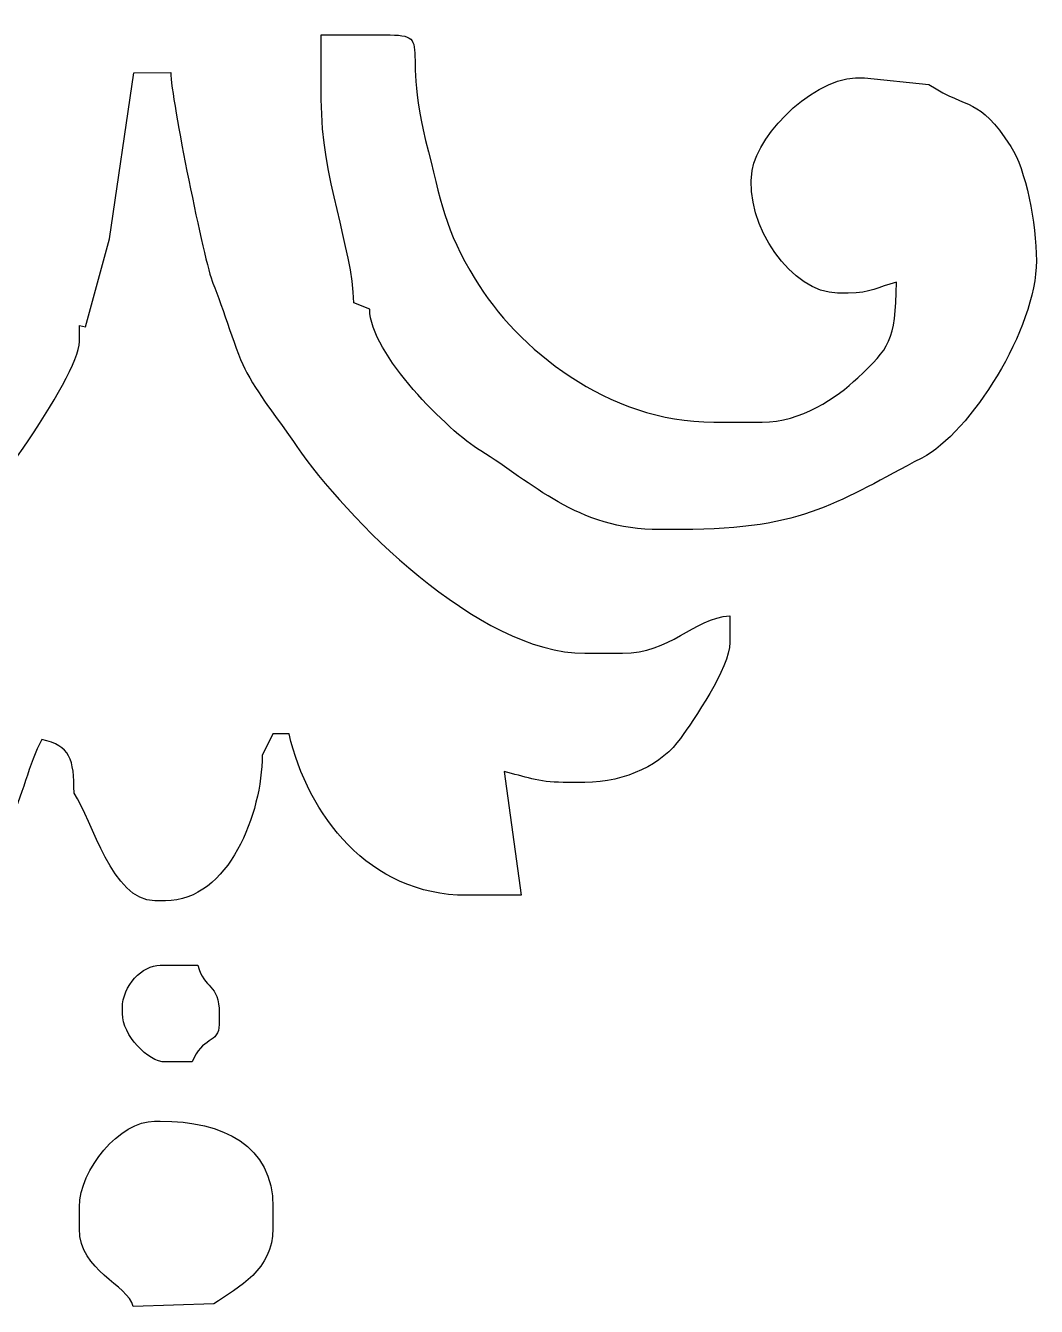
# Model space of a CAD drawing. Header units: centimetres. Extents: x -12.7 to 13.1, y -3.3 to 12.7.
# Drawn here: x 7.74 to 9.615, y -2.513 to -0.137 of the extents above; entities that cross this region are included whole.
import ezdxf

# ---------------------------------------------------------------- set-up
doc = ezdxf.new("R2010")
doc.units = ezdxf.units.CM
doc.header["$MEASUREMENT"] = 0
doc.layers.add('Layer 1', color=7, linetype='Continuous')

msp = doc.modelspace()

# ---------------------------------------------------------------- linework, layer by layer
at = {"layer": 'Layer 1', "color": 230}
for points, knots in [([(8.33824, -0.15386), (8.33824, -0.15386), (8.28836, -0.15386), (8.28836, -0.15386), (8.28836, -0.15386), (8.28836, -0.15386), (8.28836, -0.2736), (8.28836, -0.2736), (8.28836, -0.2736), (8.28836, -0.42084), (8.34582, -0.54544), (8.34892, -0.65091), (8.34892, -0.65091), (8.34892, -0.65091), (8.37812, -0.66275), (8.37812, -0.66275), (8.37812, -0.66275), (8.37812, -0.74506), (8.52482, -0.88957), (8.58408, -0.92569), (8.58408, -0.92569), (8.67922, -0.98365), (8.7619, -1.07185), (8.91671, -1.07185), (8.91671, -1.07185), (8.91671, -1.07185), (8.9566, -1.07185), (8.9566, -1.07185), (8.9566, -1.07185), (9.18716, -1.07185), (9.25148, -1.01705), (9.4023, -0.93901), (9.4023, -0.93901), (9.49224, -0.89248), (9.61487, -0.69985), (9.61487, -0.57294), (9.61487, -0.57294), (9.61487, -0.5037), (9.59485, -0.40226), (9.56754, -0.36085), (9.56754, -0.36085), (9.505, -0.26603), (9.49265, -0.29541), (9.41517, -0.24559), (9.41517, -0.24559), (9.41517, -0.24559), (9.29571, -0.23369), (9.29571, -0.23369), (9.29571, -0.23369), (9.21116, -0.22387), (9.09838, -0.33471), (9.08758, -0.40539), (9.08758, -0.40539), (9.07194, -0.50775), (9.16259, -0.63281), (9.24585, -0.63281), (9.24585, -0.63281), (9.24585, -0.63281), (9.26579, -0.63281), (9.26579, -0.63281), (9.26579, -0.63281), (9.30869, -0.63281), (9.31985, -0.62118), (9.35555, -0.61285), (9.35555, -0.61285), (9.35306, -0.72462), (9.34256, -0.73346), (9.28345, -0.79017), (9.28345, -0.79017), (9.24469, -0.82734), (9.17802, -0.87229), (9.10621, -0.87229), (9.10621, -0.87229), (9.10621, -0.87229), (9.01645, -0.87229), (9.01645, -0.87229), (9.01645, -0.87229), (8.81841, -0.87229), (8.65208, -0.73576), (8.57352, -0.60697), (8.57352, -0.60697), (8.51739, -0.51495), (8.51087, -0.46554), (8.48186, -0.34943), (8.48186, -0.34943), (8.42863, -0.1365), (8.52397, -0.15386), (8.33824, -0.15386)], [0, 0, 0, 0, 0.0434783, 0.0434783, 0.0434783, 0.0434783, 0.0869565, 0.0869565, 0.0869565, 0.0869565, 0.1304348, 0.1304348, 0.1304348, 0.1304348, 0.173913, 0.173913, 0.173913, 0.173913, 0.2173913, 0.2173913, 0.2173913, 0.2173913, 0.2608696, 0.2608696, 0.2608696, 0.2608696, 0.3043478, 0.3043478, 0.3043478, 0.3043478, 0.3478261, 0.3478261, 0.3478261, 0.3478261, 0.3913043, 0.3913043, 0.3913043, 0.3913043, 0.4347826, 0.4347826, 0.4347826, 0.4347826, 0.4782609, 0.4782609, 0.4782609, 0.4782609, 0.5217391, 0.5217391, 0.5217391, 0.5217391, 0.5652174, 0.5652174, 0.5652174, 0.5652174, 0.6086957, 0.6086957, 0.6086957, 0.6086957, 0.6521739, 0.6521739, 0.6521739, 0.6521739, 0.6956522, 0.6956522, 0.6956522, 0.6956522, 0.7391304, 0.7391304, 0.7391304, 0.7391304, 0.7826087, 0.7826087, 0.7826087, 0.7826087, 0.826087, 0.826087, 0.826087, 0.826087, 0.8695652, 0.8695652, 0.8695652, 0.8695652, 0.9130435, 0.9130435, 0.9130435, 0.9130435, 1, 1, 1, 1]), ([(7.89539, -0.53246), (7.89539, -0.53246), (7.85103, -0.69564), (7.85103, -0.69564), (7.85103, -0.69564), (7.85103, -0.69564), (7.83955, -0.6927), (7.83955, -0.6927), (7.83955, -0.6927), (7.83955, -0.6927), (7.83955, -0.72264), (7.83955, -0.72264), (7.83955, -0.72264), (7.83955, -0.78933), (7.64276, -1.05535), (7.59611, -1.10772), (7.59611, -1.10772), (7.51812, -1.19531), (7.34761, -1.33131), (7.19125, -1.33131), (7.19125, -1.33131), (7.19125, -1.33131), (7.16134, -1.33131), (7.16134, -1.33131), (7.16134, -1.33131), (7.09779, -1.33131), (6.99284, -1.27144), (6.99179, -1.27144), (6.99179, -1.27144), (6.9688, -1.27144), (6.96186, -1.27838), (6.96186, -1.30137), (6.96186, -1.30137), (6.96186, -1.30137), (6.96186, -1.36124), (6.96186, -1.36124), (6.96186, -1.36124), (6.96186, -1.41025), (7.01642, -1.49009), (7.05157, -1.51097), (7.05157, -1.51097), (7.11003, -1.5457), (7.13551, -1.57079), (7.23115, -1.57079), (7.23115, -1.57079), (7.23115, -1.57079), (7.24113, -1.57079), (7.24113, -1.57079), (7.24113, -1.57079), (7.30046, -1.57079), (7.3162, -1.55204), (7.37079, -1.55083), (7.37079, -1.55083), (7.37079, -1.55083), (7.37079, -1.69053), (7.37079, -1.69053), (7.37079, -1.69053), (7.37079, -1.69053), (7.35084, -1.69053), (7.35084, -1.69053), (7.35084, -1.69053), (7.35084, -1.69053), (7.35084, -1.78033), (7.35084, -1.78033), (7.35084, -1.78033), (7.35084, -1.78033), (7.38076, -1.78033), (7.38076, -1.78033), (7.38076, -1.78033), (7.47956, -1.78033), (7.52488, -1.73043), (7.61015, -1.73043), (7.61015, -1.73043), (7.65015, -1.67068), (7.67112, -1.69504), (7.70828, -1.61906), (7.70828, -1.61906), (7.73379, -1.56689), (7.74587, -1.50615), (7.76974, -1.46103), (7.76974, -1.46103), (7.82296, -1.47343), (7.82957, -1.49695), (7.82957, -1.56081), (7.82957, -1.56081), (7.86403, -1.61228), (7.90004, -1.76037), (7.97919, -1.76037), (7.97919, -1.76037), (7.97919, -1.76037), (7.99913, -1.76037), (7.99913, -1.76037), (7.99913, -1.76037), (8.11716, -1.76037), (8.17865, -1.59729), (8.17853, -1.49088), (8.17853, -1.49088), (8.17853, -1.49088), (8.1986, -1.45105), (8.1986, -1.45105), (8.1986, -1.45105), (8.1986, -1.45105), (8.22852, -1.45105), (8.22852, -1.45105), (8.22852, -1.45105), (8.26332, -1.60045), (8.37636, -1.75039), (8.55766, -1.75039), (8.55766, -1.75039), (8.55766, -1.75039), (8.65932, -1.75008), (8.65932, -1.75008), (8.65932, -1.75008), (8.65932, -1.75008), (8.62747, -1.52089), (8.62747, -1.52089), (8.62747, -1.52089), (8.66514, -1.52967), (8.68986, -1.54085), (8.73719, -1.54085), (8.73719, -1.54085), (8.73719, -1.54085), (8.77707, -1.54085), (8.77707, -1.54085), (8.77707, -1.54085), (8.85448, -1.54085), (8.92188, -1.50603), (8.95471, -1.45913), (8.95471, -1.45913), (8.97767, -1.42635), (9.04637, -1.3285), (9.04637, -1.28141), (9.04637, -1.28141), (9.04637, -1.28141), (9.04637, -1.23153), (9.04637, -1.23153), (9.04637, -1.23153), (8.97797, -1.23723), (8.93595, -1.30137), (8.8469, -1.30137), (8.8469, -1.30137), (8.8469, -1.30137), (8.77707, -1.30137), (8.77707, -1.30137), (8.77707, -1.30137), (8.57966, -1.30137), (8.33132, -1.04737), (8.24314, -0.91756), (8.24314, -0.91756), (8.21013, -0.86894), (8.17775, -0.83052), (8.15021, -0.78103), (8.15021, -0.78103), (8.13014, -0.74495), (8.10585, -0.65811), (8.08716, -0.6146), (8.08716, -0.6146), (8.07189, -0.57902), (8.0091, -0.26982), (8.0091, -0.22373), (8.0091, -0.22373), (8.0091, -0.22373), (7.9408, -0.22395), (7.9408, -0.22395), (7.9408, -0.22395), (7.9408, -0.22395), (7.89539, -0.53246), (7.89539, -0.53246)], [0, 0, 0, 0, 0.0232558, 0.0232558, 0.0232558, 0.0232558, 0.0465116, 0.0465116, 0.0465116, 0.0465116, 0.0697674, 0.0697674, 0.0697674, 0.0697674, 0.0930233, 0.0930233, 0.0930233, 0.0930233, 0.1162791, 0.1162791, 0.1162791, 0.1162791, 0.1395349, 0.1395349, 0.1395349, 0.1395349, 0.1627907, 0.1627907, 0.1627907, 0.1627907, 0.1860465, 0.1860465, 0.1860465, 0.1860465, 0.2093023, 0.2093023, 0.2093023, 0.2093023, 0.2325581, 0.2325581, 0.2325581, 0.2325581, 0.255814, 0.255814, 0.255814, 0.255814, 0.2790698, 0.2790698, 0.2790698, 0.2790698, 0.3023256, 0.3023256, 0.3023256, 0.3023256, 0.3255814, 0.3255814, 0.3255814, 0.3255814, 0.3488372, 0.3488372, 0.3488372, 0.3488372, 0.372093, 0.372093, 0.372093, 0.372093, 0.3953488, 0.3953488, 0.3953488, 0.3953488, 0.4186047, 0.4186047, 0.4186047, 0.4186047, 0.4418605, 0.4418605, 0.4418605, 0.4418605, 0.4651163, 0.4651163, 0.4651163, 0.4651163, 0.4883721, 0.4883721, 0.4883721, 0.4883721, 0.5116279, 0.5116279, 0.5116279, 0.5116279, 0.5348837, 0.5348837, 0.5348837, 0.5348837, 0.5581395, 0.5581395, 0.5581395, 0.5581395, 0.5813953, 0.5813953, 0.5813953, 0.5813953, 0.6046512, 0.6046512, 0.6046512, 0.6046512, 0.627907, 0.627907, 0.627907, 0.627907, 0.6511628, 0.6511628, 0.6511628, 0.6511628, 0.6744186, 0.6744186, 0.6744186, 0.6744186, 0.6976744, 0.6976744, 0.6976744, 0.6976744, 0.7209302, 0.7209302, 0.7209302, 0.7209302, 0.744186, 0.744186, 0.744186, 0.744186, 0.7674419, 0.7674419, 0.7674419, 0.7674419, 0.7906977, 0.7906977, 0.7906977, 0.7906977, 0.8139535, 0.8139535, 0.8139535, 0.8139535, 0.8372093, 0.8372093, 0.8372093, 0.8372093, 0.8604651, 0.8604651, 0.8604651, 0.8604651, 0.8837209, 0.8837209, 0.8837209, 0.8837209, 0.9069767, 0.9069767, 0.9069767, 0.9069767, 0.9302326, 0.9302326, 0.9302326, 0.9302326, 0.9534884, 0.9534884, 0.9534884, 0.9534884, 1, 1, 1, 1]), ([(7.91933, -1.95993), (7.91933, -1.95993), (7.91933, -1.96991), (7.91933, -1.96991), (7.91933, -1.96991), (7.91933, -2.01001), (7.96691, -2.05972), (7.99912, -2.05972), (7.99912, -2.05972), (7.99912, -2.05972), (8.04899, -2.05972), (8.04899, -2.05972), (8.04899, -2.05972), (8.06618, -2.01219), (8.09885, -2.02666), (8.09885, -1.98987), (8.09885, -1.98987), (8.09885, -1.98987), (8.09885, -1.96991), (8.09885, -1.96991), (8.09885, -1.96991), (8.09885, -1.91263), (8.07136, -1.92657), (8.05896, -1.88011), (8.05896, -1.88011), (8.05896, -1.88011), (7.98914, -1.88011), (7.98914, -1.88011), (7.98914, -1.88011), (7.95649, -1.88011), (7.91933, -1.91759), (7.91933, -1.95993)], [0, 0, 0, 0, 0.1111111, 0.1111111, 0.1111111, 0.1111111, 0.2222222, 0.2222222, 0.2222222, 0.2222222, 0.3333333, 0.3333333, 0.3333333, 0.3333333, 0.4444444, 0.4444444, 0.4444444, 0.4444444, 0.5555556, 0.5555556, 0.5555556, 0.5555556, 0.6666667, 0.6666667, 0.6666667, 0.6666667, 0.7777778, 0.7777778, 0.7777778, 0.7777778, 1, 1, 1, 1]), ([(7.83952, -2.32912), (7.83952, -2.32912), (7.83952, -2.36904), (7.83952, -2.36904), (7.83952, -2.36904), (7.83952, -2.44852), (7.92957, -2.47242), (7.93929, -2.51327), (7.93929, -2.51327), (7.93929, -2.51327), (8.08886, -2.50873), (8.08886, -2.50873), (8.08886, -2.50873), (8.13507, -2.47778), (8.19857, -2.4448), (8.19857, -2.36904), (8.19857, -2.36904), (8.19857, -2.36904), (8.19857, -2.32912), (8.19857, -2.32912), (8.19857, -2.32912), (8.19857, -2.21415), (8.10665, -2.16947), (7.98912, -2.16947), (7.98912, -2.16947), (7.98912, -2.16947), (7.97916, -2.16947), (7.97916, -2.16947), (7.97916, -2.16947), (7.91448, -2.16947), (7.83952, -2.25935), (7.83952, -2.32912)], [0, 0, 0, 0, 0.1111111, 0.1111111, 0.1111111, 0.1111111, 0.2222222, 0.2222222, 0.2222222, 0.2222222, 0.3333333, 0.3333333, 0.3333333, 0.3333333, 0.4444444, 0.4444444, 0.4444444, 0.4444444, 0.5555556, 0.5555556, 0.5555556, 0.5555556, 0.6666667, 0.6666667, 0.6666667, 0.6666667, 0.7777778, 0.7777778, 0.7777778, 0.7777778, 1, 1, 1, 1])]:
    msp.add_open_spline(points, degree=3, knots=knots, dxfattribs=at)

doc.saveas('drawing.dxf')
